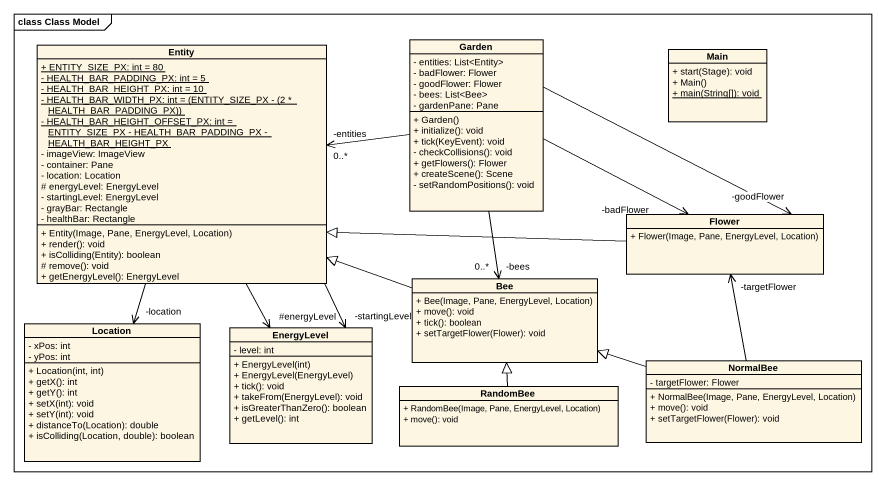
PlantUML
@startuml
mainframe class Class Model
hide circle
hide empty members
skinparam classAttributeIconSize 0
class "Entity" as Entity_ {
  {static} + ENTITY_SIZE_PX: int = 80
  {static} - HEALTH_BAR_PADDING_PX: int = 5
  {static} - HEALTH_BAR_HEIGHT_PX: int = 10
  {static} {field} - HEALTH_BAR_WIDTH_PX: int = (ENTITY_SIZE_PX - (2 * HEALTH_BAR_PADDING_PX))
  {static} - HEALTH_BAR_HEIGHT_OFFSET_PX: int = ENTITY_SIZE_PX - HEALTH_BAR_PADDING_PX - HEALTH_BAR_HEIGHT_PX
  - imageView: ImageView
  - container: Pane
  - location: Location
  # energyLevel: EnergyLevel
  - startingLevel: EnergyLevel
  - grayBar: Rectangle
  - healthBar: Rectangle
  + Entity(Image, Pane, EnergyLevel, Location)
  + render(): void
  + isColliding(Entity): boolean
  # remove(): void
  + getEnergyLevel(): EnergyLevel
}
class Garden {
  - entities: List<Entity>
  - badFlower: Flower
  - goodFlower: Flower
  - bees: List<Bee>
  - gardenPane: Pane
  + Garden()
  + initialize(): void
  + tick(KeyEvent): void
  - checkCollisions(): void
  + getFlowers(): Flower
  + createScene(): Scene
  - setRandomPositions(): void
}
class Main {
  + start(Stage): void
  + Main()
  {static} + main(String[]): void
}
class Flower {
  + Flower(Image, Pane, EnergyLevel, Location)
}
class Bee {
  + Bee(Image, Pane, EnergyLevel, Location)
  + move(): void
  + tick(): boolean
  + setTargetFlower(Flower): void
}
class Location {
  - xPos: int
  - yPos: int
  + Location(int, int)
  + getX(): int
  + getY(): int
  + setX(int): void
  + setY(int): void
  + distanceTo(Location): double
  + isColliding(Location, double): boolean
}
class EnergyLevel {
  - level: int
  + EnergyLevel(int)
  + EnergyLevel(EnergyLevel)
  + tick(): void
  + takeFrom(EnergyLevel): void
  + isGreaterThanZero(): boolean
  + getLevel(): int
}
class RandomBee {
  + RandomBee(Image, Pane, EnergyLevel, Location)
  + move(): void
}
class NormalBee {
  - targetFlower: Flower
  + NormalBee(Image, Pane, EnergyLevel, Location)
  + move(): void
  + setTargetFlower(Flower): void
}
Entity_ --> "-location" Location
Entity_ --> "#energyLevel" EnergyLevel
Entity_ --> "-startingLevel" EnergyLevel
Garden -left-> "-entities\n0..*" Entity_
Garden -right-> "-badFlower" Flower
Garden -right-> "-goodFlower" Flower
Garden --> "-bees\n0..*" Bee
Flower -left-|> Entity_
Bee -left-|> Entity_
RandomBee -up-|> Bee
NormalBee -up-> "-targetFlower" Flower
NormalBee -left-|> Bee
@enduml
